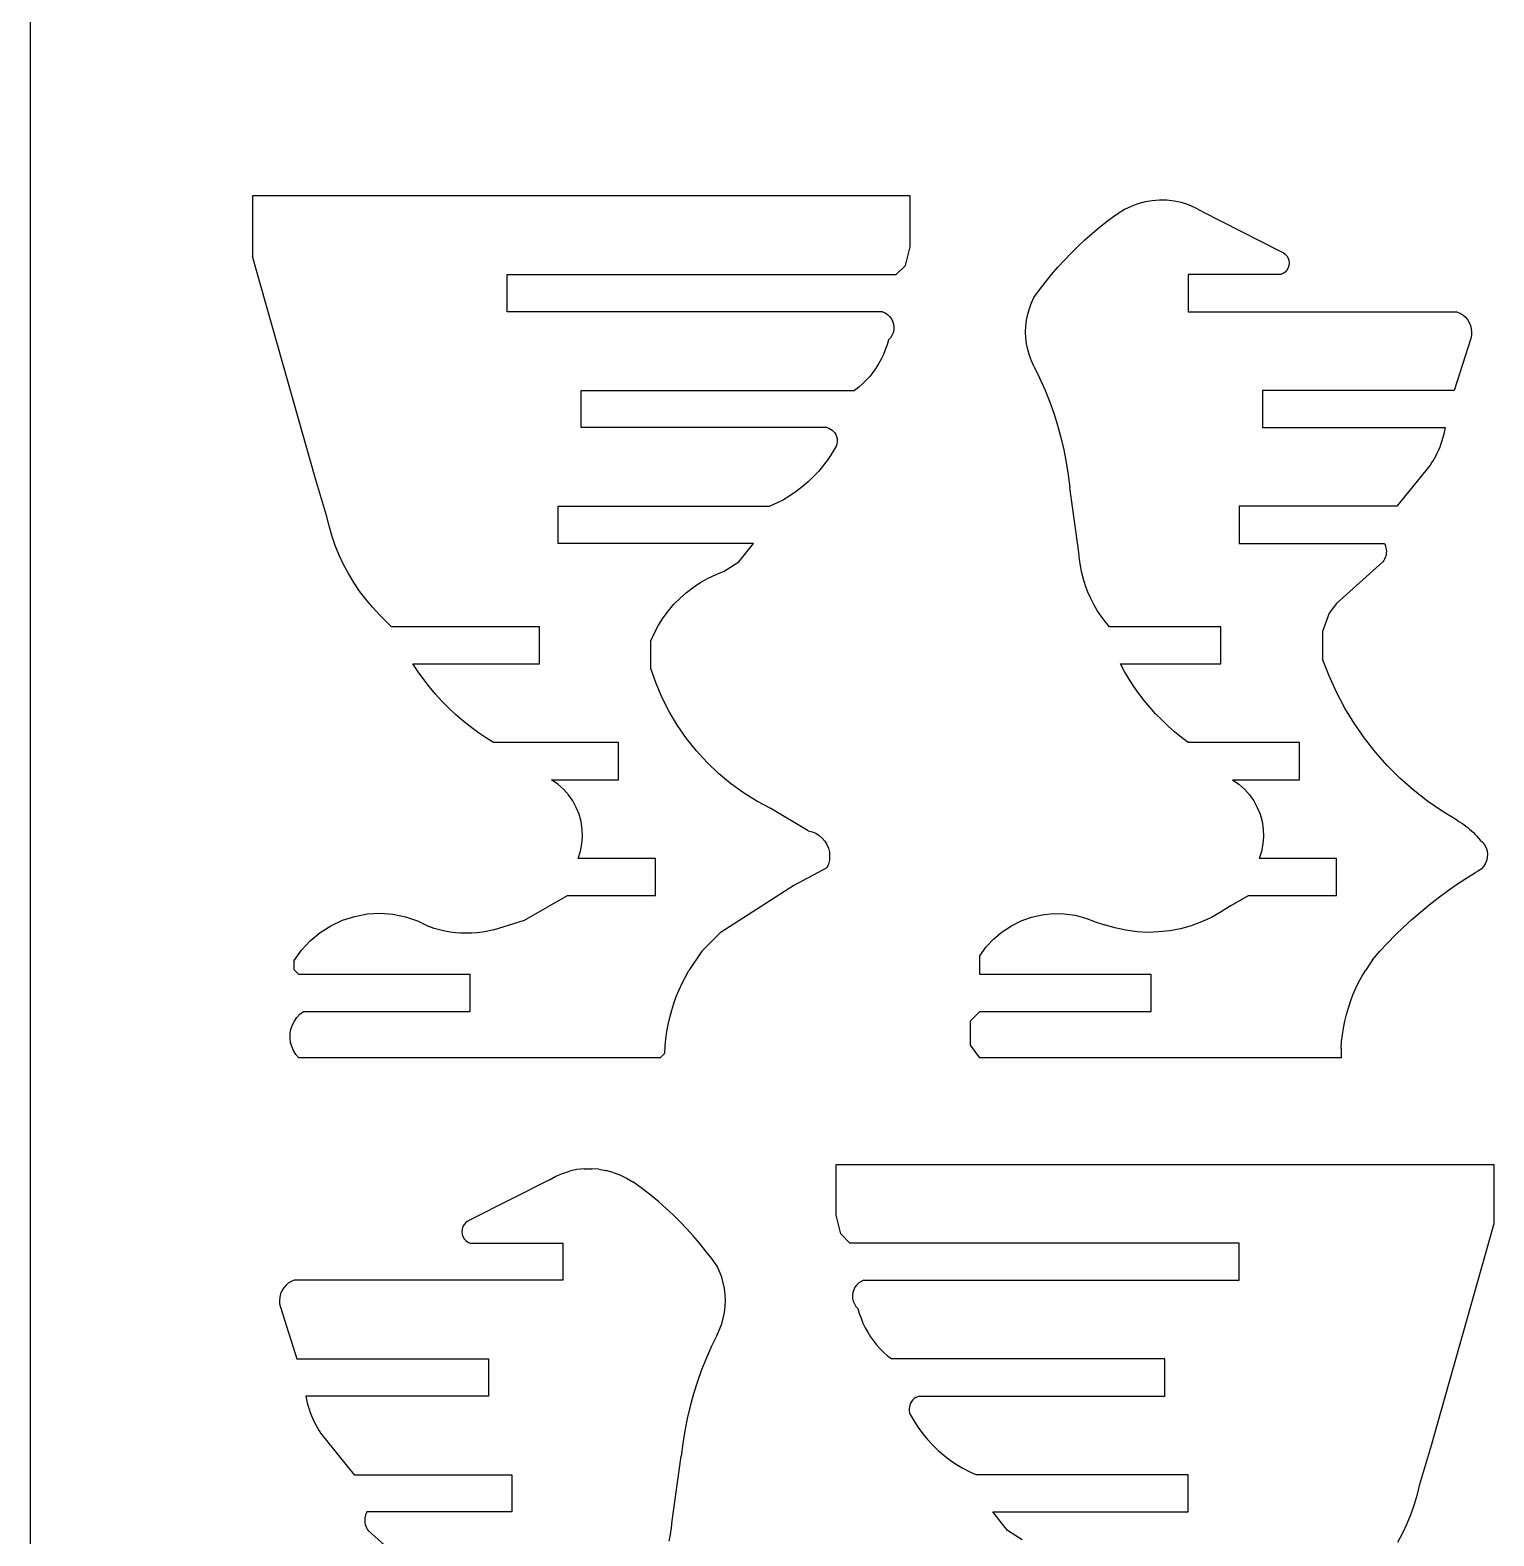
# Model space of a CAD drawing. Extents: x -402 to 402, y -558 to 558.
# Drawn here: x 15.4 to 252.4, y -8 to 235.7 of the extents above; entities that cross this region are included whole.
import ezdxf

# ---------------------------------------------------------------- set-up
doc = ezdxf.new("R2010")
doc.units = 0
doc.header["$MEASUREMENT"] = 0
doc.layers.get('0').update_dxf_attribs({"linetype": 'CONTINUOUS'})

msp = doc.modelspace()

# ---------------------------------------------------------------- linework, layer by layer
for p, q in [((15.37, 525.38), (15.37, -524.62)), ((157.87, 208.88), (51.37, 208.88)), ((51.37, 208.88), (51.37, 199.12)), ((157.87, 200.63), (157.87, 208.88)), ((193.64, 207.17), (192.58, 206.64)), ((194.75, 207.58), (193.64, 207.17)), ((195.9, 207.89), (194.75, 207.58)), ((197.07, 208.09), (195.9, 207.89)), ((198.26, 208.18), (197.07, 208.09)), ((199.44, 208.16), (198.26, 208.18)), ((200.62, 208.03), (199.44, 208.16)), ((201.79, 207.78), (200.62, 208.03)), ((202.92, 207.42), (201.79, 207.78)), ((204.02, 206.96), (202.92, 207.42)), ((188.53, 203.8), (189.75, 204.77)), ((189.75, 204.77), (191, 205.7)), ((191, 205.7), (191.56, 206.03)), ((192.58, 206.64), (191.56, 206.03)), ((205.06, 206.4), (204.02, 206.96)), ((205.06, 206.4), (217.89, 199.88)), ((186.16, 201.76), (187.33, 202.79)), ((187.33, 202.79), (188.53, 203.8)), ((157.12, 197.63), (157.87, 200.63)), ((183.91, 199.59), (185.02, 200.69)), ((185.02, 200.69), (186.16, 201.76)), ((217.89, 199.88), (218.26, 199.71)), ((51.84, 197.57), (51.37, 199.12)), ((61.61, 163.06), (51.84, 197.57)), ((155.62, 196.13), (157.12, 197.63)), ((181.78, 197.31), (182.83, 198.47)), ((182.83, 198.47), (183.91, 199.59)), ((218.26, 199.71), (218.59, 199.46)), ((218.59, 199.46), (218.86, 199.16)), ((218.86, 199.16), (219.07, 198.8)), ((219.07, 198.8), (219.2, 198.41)), ((219.2, 197.59), (219.07, 197.2)), ((219.2, 198.41), (219.24, 198)), ((219.24, 198), (219.2, 197.59)), ((92.62, 190.13), (92.62, 196.13)), ((92.62, 196.13), (155.62, 196.13)), ((179.77, 194.91), (180.76, 196.13)), ((180.76, 196.13), (181.78, 197.31)), ((202.89, 196.13), (202.89, 190.13)), ((217.89, 196.13), (202.89, 196.13)), ((218.26, 196.29), (217.89, 196.13)), ((218.59, 196.54), (218.26, 196.29)), ((218.86, 196.84), (218.59, 196.54)), ((219.07, 197.2), (218.86, 196.84)), ((177.9, 192.41), (178.82, 193.68)), ((178.82, 193.68), (179.77, 194.91)), ((153.37, 190.13), (92.62, 190.13)), ((153.37, 190.13), (153.8, 189.94)), ((176.9, 189.71), (177.16, 190.64)), ((177.16, 190.64), (177.41, 191.29)), ((177.41, 191.29), (177.9, 192.41)), ((177.41, 191.29), (177.5, 191.54)), ((177.5, 191.54), (177.9, 192.41)), ((202.89, 190.13), (246.38, 190.13)), ((246.38, 190.13), (246.88, 189.91)), ((153.8, 189.94), (154.2, 189.68)), ((154.2, 189.68), (154.54, 189.36)), ((154.54, 189.36), (154.82, 188.99)), ((154.82, 188.99), (155.03, 188.57)), ((155.03, 188.57), (155.17, 188.12)), ((155.17, 188.12), (155.23, 187.65)), ((155.23, 187.65), (155.21, 187.18)), ((176.56, 186.85), (176.6, 187.81)), ((176.6, 187.81), (176.71, 188.77)), ((176.71, 188.77), (176.9, 189.71)), ((246.88, 189.91), (247.33, 189.63)), ((247.33, 189.63), (247.74, 189.27)), ((247.74, 189.27), (248.09, 188.86)), ((248.09, 188.86), (248.37, 188.4)), ((248.37, 188.4), (248.58, 187.91)), ((248.58, 187.91), (248.71, 187.38)), ((154.35, 185.55), (154.12, 184.75)), ((154.67, 185.9), (154.35, 185.55)), ((154.92, 186.29), (154.67, 185.9)), ((155.1, 186.72), (154.92, 186.29)), ((155.21, 187.18), (155.1, 186.72)), ((176.6, 185.89), (176.56, 186.85)), ((176.71, 184.93), (176.6, 185.89)), ((248.62, 185.78), (245.95, 177.38)), ((248.73, 186.31), (248.62, 185.78)), ((248.71, 187.38), (248.76, 186.85)), ((248.76, 186.85), (248.73, 186.31)), ((153.53, 183.18), (153.16, 182.43)), ((153.84, 183.96), (153.53, 183.18)), ((154.12, 184.75), (153.84, 183.96)), ((176.9, 183.99), (176.71, 184.93)), ((177.16, 183.06), (176.9, 183.99)), ((177.5, 182.16), (177.16, 183.06)), ((152.31, 180.99), (151.83, 180.31)), ((152.76, 181.7), (152.31, 180.99)), ((153.16, 182.43), (152.76, 181.7)), ((177.9, 181.29), (177.5, 182.16)), ((177.9, 181.29), (178.81, 179.44)), ((150.16, 178.45), (149.53, 177.89)), ((150.75, 179.04), (150.16, 178.45)), ((151.31, 179.66), (150.75, 179.04)), ((151.83, 180.31), (151.31, 179.66)), ((178.81, 179.44), (179.65, 177.56)), ((104.62, 171.38), (104.62, 177.38)), ((104.62, 177.38), (148.87, 177.38)), ((149.53, 177.89), (148.87, 177.38)), ((179.65, 177.56), (180.41, 175.65)), ((180.41, 175.65), (181.11, 173.71)), ((214.89, 177.38), (214.89, 171.38)), ((245.95, 177.38), (214.89, 177.38)), ((181.11, 173.71), (181.73, 171.75)), ((144.37, 171.38), (104.62, 171.38)), ((144.37, 171.38), (144.67, 171.28)), ((144.67, 171.28), (144.96, 171.14)), ((144.96, 171.14), (145.22, 170.96)), ((145.22, 170.96), (145.46, 170.75)), ((145.46, 170.75), (145.66, 170.5)), ((181.73, 171.75), (182.27, 169.76)), ((214.89, 171.38), (244.5, 171.38)), ((244.4, 170.83), (244.28, 170.3)), ((244.5, 171.38), (244.4, 170.83)), ((145.87, 168.37), (145.26, 167.31)), ((145.66, 170.5), (145.82, 170.23)), ((145.82, 170.23), (145.94, 169.93)), ((145.98, 168.68), (145.87, 168.37)), ((145.94, 169.93), (146.02, 169.62)), ((146.04, 168.99), (145.98, 168.68)), ((146.02, 169.62), (146.05, 169.31)), ((146.05, 169.31), (146.04, 168.99)), ((182.27, 169.76), (182.75, 167.76)), ((243.6, 168.2), (243.38, 167.7)), ((243.79, 168.72), (243.6, 168.2)), ((243.97, 169.24), (243.79, 168.72)), ((244.13, 169.77), (243.97, 169.24)), ((244.28, 170.3), (244.13, 169.77)), ((144.59, 166.27), (143.85, 165.28)), ((145.26, 167.31), (144.59, 166.27)), ((182.75, 167.76), (183.14, 165.74)), ((183.14, 165.74), (183.46, 163.71)), ((242.34, 165.76), (242.04, 165.3)), ((242.63, 166.23), (242.34, 165.76)), ((242.9, 166.71), (242.63, 166.23)), ((243.15, 167.2), (242.9, 166.71)), ((243.38, 167.7), (243.15, 167.2)), ((142.23, 163.43), (141.34, 162.57)), ((143.07, 164.33), (142.23, 163.43)), ((143.85, 165.28), (143.07, 164.33)), ((183.46, 163.71), (183.71, 161.67)), ((242.04, 165.3), (236.64, 158.63)), ((63.37, 157.12), (61.61, 163.06)), ((139.42, 161.02), (138.4, 160.33)), ((140.4, 161.77), (139.42, 161.02)), ((141.34, 162.57), (140.4, 161.77)), ((185.19, 151.18), (183.71, 161.67)), ((100.87, 152.63), (100.87, 158.63)), ((100.87, 158.63), (135.12, 158.63)), ((136.24, 159.13), (135.12, 158.63)), ((137.34, 159.7), (136.24, 159.13)), ((138.4, 160.33), (137.34, 159.7)), ((211.14, 158.63), (211.14, 152.63)), ((236.64, 158.63), (211.14, 158.63)), ((63.77, 155.49), (63.37, 157.12)), ((64.24, 153.89), (63.77, 155.49)), ((64.79, 152.3), (64.24, 153.89)), ((65.43, 150.75), (64.79, 152.3)), ((132.5, 152.63), (100.87, 152.63)), ((130.12, 149.63), (132.5, 152.63)), ((185.28, 150.07), (185.19, 151.18)), ((211.14, 152.63), (234.63, 152.63)), ((234.63, 152.63), (234.75, 152.39)), ((234.75, 152.39), (234.84, 152.14)), ((234.84, 152.14), (234.9, 151.88)), ((234.9, 151.88), (234.95, 151.62)), ((234.95, 151.62), (234.96, 151.35)), ((234.96, 151.35), (234.95, 151.09)), ((66.14, 149.23), (65.43, 150.75)), ((66.92, 147.75), (66.14, 149.23)), ((127.75, 148.12), (130.12, 149.63)), ((185.43, 148.98), (185.28, 150.07)), ((185.64, 147.89), (185.43, 148.98)), ((234.39, 149.63), (226.89, 142.88)), ((234.54, 149.84), (234.39, 149.63)), ((234.67, 150.07), (234.54, 149.84)), ((234.78, 150.32), (234.67, 150.07)), ((234.86, 150.57), (234.78, 150.32)), ((234.92, 150.83), (234.86, 150.57)), ((234.95, 151.09), (234.92, 150.83)), ((67.79, 146.31), (66.92, 147.75)), ((68.72, 144.92), (67.79, 146.31)), ((122.78, 145.55), (123.95, 146.33)), ((123.95, 146.33), (125.17, 147.01)), ((125.17, 147.01), (126.44, 147.61)), ((126.44, 147.61), (127.75, 148.12)), ((185.92, 146.82), (185.64, 147.89)), ((186.25, 145.76), (185.92, 146.82)), ((69.72, 143.58), (68.72, 144.92)), ((120.61, 143.77), (121.66, 144.7)), ((121.66, 144.7), (122.78, 145.55)), ((186.64, 144.73), (186.25, 145.76)), ((187.09, 143.71), (186.64, 144.73)), ((70.79, 142.29), (69.72, 143.58)), ((71.93, 141.05), (70.79, 142.29)), ((117.88, 140.57), (118.71, 141.7)), ((118.71, 141.7), (119.62, 142.77)), ((119.62, 142.77), (120.61, 143.77)), ((187.6, 142.73), (187.09, 143.71)), ((188.16, 141.78), (187.6, 142.73)), ((188.77, 140.86), (188.16, 141.78)), ((225.69, 141.35), (224.64, 138.38)), ((226.89, 142.88), (225.69, 141.35)), ((71.93, 141.05), (73.89, 139.13)), ((97.87, 139.13), (73.89, 139.13)), ((97.87, 133.13), (97.87, 139.13)), ((116.46, 138.15), (117.12, 139.39)), ((117.12, 139.39), (117.88, 140.57)), ((189.44, 139.97), (188.77, 140.86)), ((190.15, 139.13), (189.44, 139.97)), ((208.14, 139.13), (190.15, 139.13)), ((208.14, 133.13), (208.14, 139.13)), ((115.87, 136.88), (116.46, 138.15)), ((115.87, 132.38), (115.87, 136.88)), ((224.64, 138.38), (224.64, 133.88)), ((77.36, 133.13), (97.87, 133.13)), ((78.21, 131.85), (77.36, 133.13)), ((79.1, 130.6), (78.21, 131.85)), ((116.72, 129.96), (115.87, 132.38)), ((191.9, 133.13), (208.14, 133.13)), ((192.58, 131.88), (191.9, 133.13)), ((193.3, 130.67), (192.58, 131.88)), ((225.68, 131.17), (224.64, 133.88)), ((80.04, 129.39), (79.1, 130.6)), ((81.03, 128.22), (80.04, 129.39)), ((117.72, 127.61), (116.72, 129.96)), ((194.08, 129.48), (193.3, 130.67)), ((194.9, 128.33), (194.08, 129.48)), ((226.88, 128.54), (225.68, 131.17)), ((82.06, 127.09), (81.03, 128.22)), ((83.13, 126), (82.06, 127.09)), ((118.88, 125.33), (117.72, 127.61)), ((195.76, 127.21), (194.9, 128.33)), ((196.66, 126.12), (195.76, 127.21)), ((228.24, 125.98), (226.88, 128.54)), ((84.25, 124.94), (83.13, 126)), ((85.41, 123.94), (84.25, 124.94)), ((120.2, 123.14), (118.88, 125.33)), ((197.61, 125.06), (196.66, 126.12)), ((198.59, 124.05), (197.61, 125.06)), ((229.75, 123.51), (228.24, 125.98)), ((86.6, 122.98), (85.41, 123.94)), ((87.83, 122.06), (86.6, 122.98)), ((89.09, 121.19), (87.83, 122.06)), ((121.65, 121.04), (120.2, 123.14)), ((199.62, 123.07), (198.59, 124.05)), ((200.68, 122.13), (199.62, 123.07)), ((201.77, 121.23), (200.68, 122.13)), ((231.4, 121.13), (229.75, 123.51)), ((90.39, 120.38), (89.09, 121.19)), ((110.62, 120.38), (90.39, 120.38)), ((110.62, 114.38), (110.62, 120.38)), ((123.25, 119.05), (121.65, 121.04)), ((202.9, 120.38), (201.77, 121.23)), ((220.89, 120.38), (202.9, 120.38)), ((220.89, 114.38), (220.89, 120.38)), ((233.19, 118.85), (231.4, 121.13)), ((124.98, 117.16), (123.25, 119.05)), ((126.83, 115.4), (124.98, 117.16)), ((235.12, 116.69), (233.19, 118.85)), ((128.8, 113.77), (126.83, 115.4)), ((237.16, 114.64), (235.12, 116.69)), ((239.33, 112.72), (237.16, 114.64)), ((100.81, 113.68), (99.81, 114.38)), ((99.81, 114.38), (110.62, 114.38)), ((101.72, 112.87), (100.81, 113.68)), ((102.53, 111.96), (101.72, 112.87)), ((130.87, 112.28), (128.8, 113.77)), ((133.04, 110.93), (130.87, 112.28)), ((210.07, 114.38), (220.89, 114.38)), ((210.07, 114.38), (211.07, 113.68)), ((211.07, 113.68), (211.98, 112.87)), ((211.98, 112.87), (212.79, 111.96)), ((241.61, 110.93), (239.33, 112.72)), ((103.23, 110.97), (102.53, 111.96)), ((103.81, 109.9), (103.23, 110.97)), ((104.26, 108.78), (103.81, 109.9)), ((135.3, 109.73), (133.04, 110.93)), ((141.37, 106.13), (135.3, 109.73)), ((212.79, 111.96), (213.49, 110.97)), ((213.49, 110.97), (214.07, 109.9)), ((214.07, 109.9), (214.52, 108.78)), ((243.99, 109.28), (241.61, 110.93)), ((104.58, 107.6), (104.26, 108.78)), ((104.77, 106.4), (104.58, 107.6)), ((214.52, 108.78), (214.85, 107.6)), ((214.85, 107.6), (215.03, 106.4)), ((246.46, 107.78), (243.99, 109.28)), ((246.46, 107.78), (246.81, 107.57)), ((246.81, 107.57), (247.16, 107.35)), ((247.16, 107.35), (247.49, 107.13)), ((104.72, 104), (104.82, 105.19)), ((104.82, 105.19), (104.77, 106.4)), ((141.37, 106.13), (142, 105.96)), ((142, 105.96), (142.6, 105.71)), ((142.6, 105.71), (143.15, 105.36)), ((143.15, 105.36), (143.64, 104.94)), ((143.64, 104.94), (144.05, 104.44)), ((215.08, 105.19), (214.99, 103.98)), ((215.03, 106.4), (215.08, 105.19)), ((247.49, 107.13), (247.82, 106.89)), ((247.82, 106.89), (248.14, 106.64)), ((248.14, 106.64), (248.45, 106.38)), ((248.45, 106.38), (248.76, 106.11)), ((248.76, 106.11), (249.05, 105.83)), ((249.05, 105.83), (249.34, 105.54)), ((249.34, 105.54), (249.61, 105.25)), ((249.61, 105.25), (249.88, 104.94)), ((249.88, 104.94), (250.14, 104.62)), ((104.12, 101.62), (104.49, 102.81)), ((104.49, 102.81), (104.72, 104)), ((144.05, 104.44), (144.39, 103.88)), ((144.39, 103.88), (144.63, 103.28)), ((144.63, 103.28), (144.78, 102.65)), ((144.78, 102.65), (144.83, 102)), ((214.75, 102.78), (214.39, 101.62)), ((214.99, 103.98), (214.75, 102.78)), ((250.14, 104.62), (250.53, 104.26)), ((250.53, 104.26), (250.86, 103.84)), ((250.86, 103.84), (251.11, 103.36)), ((251.11, 103.36), (251.27, 102.85)), ((251.27, 102.85), (251.33, 102.32)), ((116.62, 101.62), (104.12, 101.62)), ((116.62, 95.63), (116.62, 101.62)), ((144.37, 100.13), (139.05, 97.28)), ((144.62, 100.72), (144.37, 100.13)), ((144.78, 101.36), (144.62, 100.72)), ((144.83, 102), (144.78, 101.36)), ((226.89, 101.62), (214.39, 101.62)), ((226.89, 95.63), (226.89, 101.62)), ((250.3, 99.93), (249.87, 99.61)), ((250.67, 100.32), (250.3, 99.93)), ((250.97, 100.76), (250.67, 100.32)), ((251.18, 101.26), (250.97, 100.76)), ((251.31, 101.78), (251.18, 101.26)), ((251.33, 102.32), (251.31, 101.78)), ((246.31, 97.4), (247.84, 98.41)), ((247.84, 98.41), (249.39, 99.38)), ((249.87, 99.61), (249.39, 99.38)), ((95.41, 91.64), (102.39, 95.63)), ((102.39, 95.63), (116.62, 95.63)), ((139.05, 97.28), (127.12, 89.62)), ((209.71, 93.98), (212.65, 95.63)), ((212.65, 95.63), (226.89, 95.63)), ((241.9, 94.13), (243.34, 95.26)), ((243.34, 95.26), (244.81, 96.35)), ((244.81, 96.35), (246.31, 97.4)), ((67.93, 92.27), (69.97, 92.65)), ((69.97, 92.65), (72.04, 92.76)), ((72.04, 92.76), (74.1, 92.61)), ((179.26, 92.52), (181.03, 92.71)), ((181.03, 92.71), (182.81, 92.68)), ((182.81, 92.68), (184.58, 92.44)), ((208.23, 92.98), (206.67, 92.1)), ((209.71, 93.98), (208.23, 92.98)), ((239.11, 91.77), (240.49, 92.97)), ((240.49, 92.97), (241.9, 94.13)), ((62.33, 89.65), (64.08, 90.76)), ((64.08, 90.76), (65.96, 91.64)), ((65.96, 91.64), (67.93, 92.27)), ((74.1, 92.61), (76.13, 92.19)), ((76.13, 92.19), (78.09, 91.52)), ((78.09, 91.52), (79.95, 90.6)), ((80.79, 90.32), (79.95, 90.6)), ((81.64, 90.07), (80.79, 90.32)), ((90.38, 90.08), (95.41, 91.64)), ((172.77, 89.76), (174.26, 90.73)), ((174.26, 90.73), (175.85, 91.53)), ((175.85, 91.53), (177.53, 92.13)), ((177.53, 92.13), (179.26, 92.52)), ((184.58, 92.44), (186.3, 92)), ((186.3, 92), (187.96, 91.35)), ((187.96, 91.35), (189.31, 90.9)), ((191.02, 90.39), (189.31, 90.9)), ((192.77, 90.01), (191.02, 90.39)), ((201.64, 90.27), (199.89, 89.93)), ((203.37, 90.75), (201.64, 90.27)), ((205.05, 91.36), (203.37, 90.75)), ((206.67, 92.1), (205.05, 91.36)), ((236.45, 89.26), (237.76, 90.53)), ((237.76, 90.53), (239.11, 91.77)), ((59.33, 86.81), (60.74, 88.33)), ((60.74, 88.33), (62.33, 89.65)), ((82.5, 89.88), (81.64, 90.07)), ((83.37, 89.72), (82.5, 89.88)), ((84.24, 89.61), (83.37, 89.72)), ((85.12, 89.54), (84.24, 89.61)), ((86.01, 89.52), (85.12, 89.54)), ((86.89, 89.54), (86.01, 89.52)), ((87.77, 89.61), (86.89, 89.54)), ((88.64, 89.72), (87.77, 89.61)), ((89.51, 89.88), (88.64, 89.72)), ((90.38, 90.08), (89.51, 89.88)), ((127.12, 89.62), (124.12, 86.62)), ((170.19, 87.31), (171.41, 88.61)), ((171.41, 88.61), (172.77, 89.76)), ((194.54, 89.78), (192.77, 90.01)), ((196.33, 89.68), (194.54, 89.78)), ((198.11, 89.74), (196.33, 89.68)), ((199.89, 89.93), (198.11, 89.74)), ((233.92, 86.61), (235.17, 87.95)), ((235.17, 87.95), (236.45, 89.26)), ((58.12, 85.13), (59.33, 86.81)), ((124.12, 86.62), (122.05, 83.49)), ((169.14, 85.88), (170.19, 87.31)), ((169.14, 82.88), (169.14, 85.88)), ((232.71, 85.24), (233.92, 86.61)), ((58.12, 83.63), (58.12, 85.13)), ((58.87, 82.88), (58.12, 83.63)), ((86.62, 82.88), (58.87, 82.88)), ((86.62, 76.88), (86.62, 82.88)), ((121.48, 82.47), (122.05, 83.49)), ((196.89, 82.88), (169.14, 82.88)), ((196.89, 76.88), (196.89, 82.88)), ((231, 82.55), (231.56, 83.51)), ((232.71, 85.24), (231.56, 83.51)), ((120.45, 80.36), (120.94, 81.43)), ((120.94, 81.43), (121.48, 82.47)), ((229.56, 79.54), (229.99, 80.56)), ((229.99, 80.56), (230.48, 81.56)), ((230.48, 81.56), (231, 82.55)), ((119.25, 77.06), (119.6, 78.17)), ((119.6, 78.17), (120, 79.28)), ((120, 79.28), (120.45, 80.36)), ((228.81, 77.44), (229.16, 78.49)), ((229.16, 78.49), (229.56, 79.54)), ((58.16, 75.33), (58.57, 75.91)), ((58.57, 75.91), (59.06, 76.43)), ((59.06, 76.43), (59.63, 76.88)), ((59.63, 76.88), (86.62, 76.88)), ((118.68, 74.78), (118.94, 75.92)), ((118.94, 75.92), (119.25, 77.06)), ((167.64, 75.38), (169.14, 76.88)), ((169.14, 76.88), (196.89, 76.88)), ((228.24, 75.28), (228.5, 76.37)), ((228.5, 76.37), (228.81, 77.44)), ((57.47, 72.59), (57.49, 73.3)), ((57.49, 73.3), (57.61, 74.01)), ((57.61, 74.01), (57.84, 74.69)), ((57.84, 74.69), (58.16, 75.33)), ((118.3, 72.46), (118.47, 73.63)), ((118.47, 73.63), (118.68, 74.78)), ((167.64, 73.88), (167.64, 75.38)), ((167.65, 71.44), (167.64, 73.88)), ((227.85, 73.09), (228.02, 74.19)), ((228.02, 74.19), (228.24, 75.28)), ((57.56, 71.87), (57.47, 72.59)), ((57.75, 71.18), (57.56, 71.87)), ((58.03, 70.53), (57.75, 71.18)), ((118.13, 70.13), (118.19, 71.3)), ((118.19, 71.3), (118.3, 72.46)), ((169.14, 69.38), (167.65, 71.44)), ((227.64, 70.88), (227.72, 71.99)), ((227.64, 70.88), (227.64, 69.38)), ((227.72, 71.99), (227.85, 73.09)), ((58.41, 69.92), (58.03, 70.53)), ((58.87, 69.38), (58.41, 69.92)), ((117.37, 69.38), (58.87, 69.38)), ((118.13, 70.13), (117.37, 69.38)), ((227.64, 69.38), (169.14, 69.38)), ((103.89, 51.28), (102.72, 51.03)), ((105.07, 51.41), (103.89, 51.28)), ((105.07, 51.41), (106.25, 51.43)), ((107.44, 51.34), (106.25, 51.43)), ((107.44, 51.34), (108.61, 51.14)), ((145.87, 52.13), (252.37, 52.13)), ((145.87, 43.88), (145.87, 52.13)), ((252.37, 52.13), (252.37, 42.38)), ((99.45, 49.65), (86.62, 43.13)), ((99.45, 49.65), (100.5, 50.21)), ((100.5, 50.21), (101.59, 50.67)), ((101.59, 50.67), (102.72, 51.03)), ((109.76, 50.83), (108.61, 51.14)), ((109.76, 50.83), (110.87, 50.42)), ((110.87, 50.42), (111.94, 49.89)), ((111.94, 49.89), (112.95, 49.28)), ((113.51, 48.95), (112.95, 49.28)), ((114.76, 48.02), (113.51, 48.95)), ((115.98, 47.05), (114.76, 48.02)), ((117.18, 46.04), (115.98, 47.05)), ((118.35, 45.01), (117.18, 46.04)), ((119.49, 43.94), (118.35, 45.01)), ((120.6, 42.84), (119.49, 43.94)), ((146.62, 40.88), (145.87, 43.88)), ((85.32, 41.66), (85.27, 41.25)), ((85.44, 42.05), (85.32, 41.66)), ((85.65, 42.41), (85.44, 42.05)), ((85.92, 42.71), (85.65, 42.41)), ((86.25, 42.96), (85.92, 42.71)), ((86.62, 43.13), (86.25, 42.96)), ((121.69, 41.72), (120.6, 42.84)), ((122.74, 40.56), (121.69, 41.72)), ((251.91, 40.82), (252.37, 42.38)), ((85.27, 41.25), (85.32, 40.84)), ((85.32, 40.84), (85.44, 40.45)), ((85.44, 40.45), (85.65, 40.09)), ((85.65, 40.09), (85.92, 39.79)), ((85.92, 39.79), (86.25, 39.54)), ((86.25, 39.54), (86.62, 39.38)), ((86.62, 39.38), (101.62, 39.38)), ((101.62, 39.38), (101.62, 33.38)), ((123.75, 39.38), (122.74, 40.56)), ((124.74, 38.16), (123.75, 39.38)), ((148.12, 39.38), (146.62, 40.88)), ((211.12, 39.38), (148.12, 39.38)), ((211.12, 33.38), (211.12, 39.38)), ((242.14, 6.31), (251.91, 40.82)), ((125.69, 36.93), (124.74, 38.16)), ((126.61, 35.66), (125.69, 36.93)), ((127.01, 34.79), (126.61, 35.66)), ((127.11, 34.54), (126.61, 35.66)), ((127.11, 34.54), (127.01, 34.79)), ((127.35, 33.89), (127.11, 34.54)), ((56.42, 32.11), (56.14, 31.65)), ((56.77, 32.52), (56.42, 32.11)), ((57.18, 32.88), (56.77, 32.52)), ((57.64, 33.16), (57.18, 32.88)), ((58.13, 33.38), (57.64, 33.16)), ((101.62, 33.38), (58.13, 33.38)), ((127.61, 32.96), (127.35, 33.89)), ((127.8, 32.02), (127.61, 32.96)), ((127.92, 31.06), (127.8, 32.02)), ((148.72, 31.82), (148.58, 31.37)), ((148.93, 32.24), (148.72, 31.82)), ((149.21, 32.61), (148.93, 32.24)), ((149.55, 32.93), (149.21, 32.61)), ((149.95, 33.19), (149.55, 32.93)), ((150.38, 33.38), (149.95, 33.19)), ((150.38, 33.38), (211.12, 33.38)), ((55.8, 30.63), (55.75, 30.1)), ((55.75, 30.1), (55.78, 29.56)), ((55.78, 29.56), (55.9, 29.03)), ((55.93, 31.16), (55.8, 30.63)), ((56.14, 31.65), (55.93, 31.16)), ((127.95, 30.1), (127.92, 31.06)), ((127.92, 29.14), (127.95, 30.1)), ((148.58, 31.37), (148.52, 30.9)), ((148.52, 30.9), (148.54, 30.43)), ((148.54, 30.43), (148.65, 29.97)), ((148.65, 29.97), (148.83, 29.54)), ((148.83, 29.54), (149.08, 29.15)), ((55.9, 29.03), (58.56, 20.63)), ((127.35, 26.31), (127.61, 27.24)), ((127.61, 27.24), (127.8, 28.18)), ((127.8, 28.18), (127.92, 29.14)), ((149.08, 29.15), (149.4, 28.8)), ((149.4, 28.8), (149.63, 28)), ((149.63, 28), (149.91, 27.21)), ((149.91, 27.21), (150.22, 26.43)), ((126.61, 24.54), (125.7, 22.69)), ((126.61, 24.54), (127.01, 25.41)), ((127.01, 25.41), (127.35, 26.31)), ((150.22, 26.43), (150.59, 25.68)), ((150.59, 25.68), (150.99, 24.95)), ((150.99, 24.95), (151.44, 24.24)), ((125.7, 22.69), (124.87, 20.81)), ((151.44, 24.24), (151.92, 23.56)), ((151.92, 23.56), (152.44, 22.91)), ((152.44, 22.91), (153, 22.29)), ((153, 22.29), (153.59, 21.7)), ((58.56, 20.63), (89.62, 20.63)), ((89.62, 20.63), (89.62, 14.63)), ((124.87, 20.81), (124.1, 18.9)), ((153.59, 21.7), (154.22, 21.14)), ((154.22, 21.14), (154.87, 20.63)), ((199.12, 20.63), (154.87, 20.63)), ((199.12, 14.63), (199.12, 20.63)), ((124.1, 18.9), (123.41, 16.96)), ((89.62, 14.63), (60.01, 14.63)), ((60.01, 14.63), (60.11, 14.08)), ((122.79, 15), (122.24, 13.01)), ((123.41, 16.96), (122.79, 15)), ((159.38, 14.63), (159.08, 14.53)), ((159.38, 14.63), (199.12, 14.63)), ((60.11, 14.08), (60.24, 13.55)), ((60.24, 13.55), (60.38, 13.02)), ((60.38, 13.02), (60.54, 12.49)), ((60.54, 12.49), (60.72, 11.97)), ((122.24, 13.01), (121.77, 11.01)), ((157.73, 12.87), (157.7, 12.56)), ((157.7, 12.56), (157.71, 12.24)), ((157.71, 12.24), (157.77, 11.93)), ((157.81, 13.18), (157.73, 12.87)), ((157.93, 13.48), (157.81, 13.18)), ((158.09, 13.75), (157.93, 13.48)), ((158.29, 14), (158.09, 13.75)), ((158.53, 14.21), (158.29, 14)), ((158.79, 14.39), (158.53, 14.21)), ((159.08, 14.53), (158.79, 14.39)), ((60.72, 11.97), (60.91, 11.45)), ((60.91, 11.45), (61.13, 10.95)), ((61.13, 10.95), (61.36, 10.45)), ((61.36, 10.45), (61.62, 9.96)), ((61.62, 9.96), (61.89, 9.48)), ((121.77, 11.01), (121.37, 8.99)), ((157.77, 11.93), (157.87, 11.62)), ((157.87, 11.62), (158.49, 10.56)), ((158.49, 10.56), (159.16, 9.52)), ((61.89, 9.48), (62.17, 9.01)), ((62.17, 9.01), (62.47, 8.55)), ((62.47, 8.55), (67.87, 1.88)), ((121.37, 8.99), (121.05, 6.96)), ((159.16, 9.52), (159.9, 8.53)), ((159.9, 8.53), (160.68, 7.58)), ((160.68, 7.58), (161.52, 6.68)), ((119.32, -5.57), (120.8, 4.92)), ((121.05, 6.96), (120.8, 4.92)), ((161.52, 6.68), (162.41, 5.82)), ((162.41, 5.82), (163.35, 5.02)), ((163.35, 5.02), (164.33, 4.27)), ((240.38, 0.38), (242.14, 6.31)), ((164.33, 4.27), (165.35, 3.58)), ((165.35, 3.58), (166.41, 2.95)), ((166.41, 2.95), (167.51, 2.38)), ((67.87, 1.88), (93.37, 1.88)), ((93.37, 1.88), (93.37, -4.12)), ((167.51, 2.38), (168.63, 1.88)), ((202.87, 1.88), (168.63, 1.88)), ((202.87, -4.12), (202.87, 1.88)), ((239.98, -1.26), (240.38, 0.38)), ((239.51, -2.86), (239.98, -1.26)), ((69.61, -4.87), (69.57, -5.13)), ((69.68, -4.61), (69.61, -4.87)), ((69.77, -4.36), (69.68, -4.61)), ((69.88, -4.12), (69.77, -4.36)), ((93.37, -4.12), (69.88, -4.12)), ((171.25, -4.12), (202.87, -4.12)), ((173.62, -7.12), (171.25, -4.12)), ((238.32, -6), (238.96, -4.45)), ((238.96, -4.45), (239.51, -2.86)), ((69.57, -5.13), (69.55, -5.4)), ((69.55, -5.4), (69.56, -5.66)), ((69.56, -5.66), (69.59, -5.92)), ((69.59, -5.92), (69.65, -6.18)), ((69.65, -6.18), (69.74, -6.43)), ((69.74, -6.43), (69.84, -6.68)), ((69.84, -6.68), (69.97, -6.91)), ((69.97, -6.91), (70.13, -7.12)), ((70.13, -7.12), (77.62, -13.87)), ((119.08, -7.77), (119.23, -6.68)), ((119.23, -6.68), (119.32, -5.57)), ((176, -8.63), (173.62, -7.12)), ((237.61, -7.52), (238.32, -6)), ((118.87, -8.86), (119.08, -7.77)), ((236.83, -9), (237.61, -7.52))]:
    msp.add_line(p, q)

doc.saveas('drawing.dxf')
